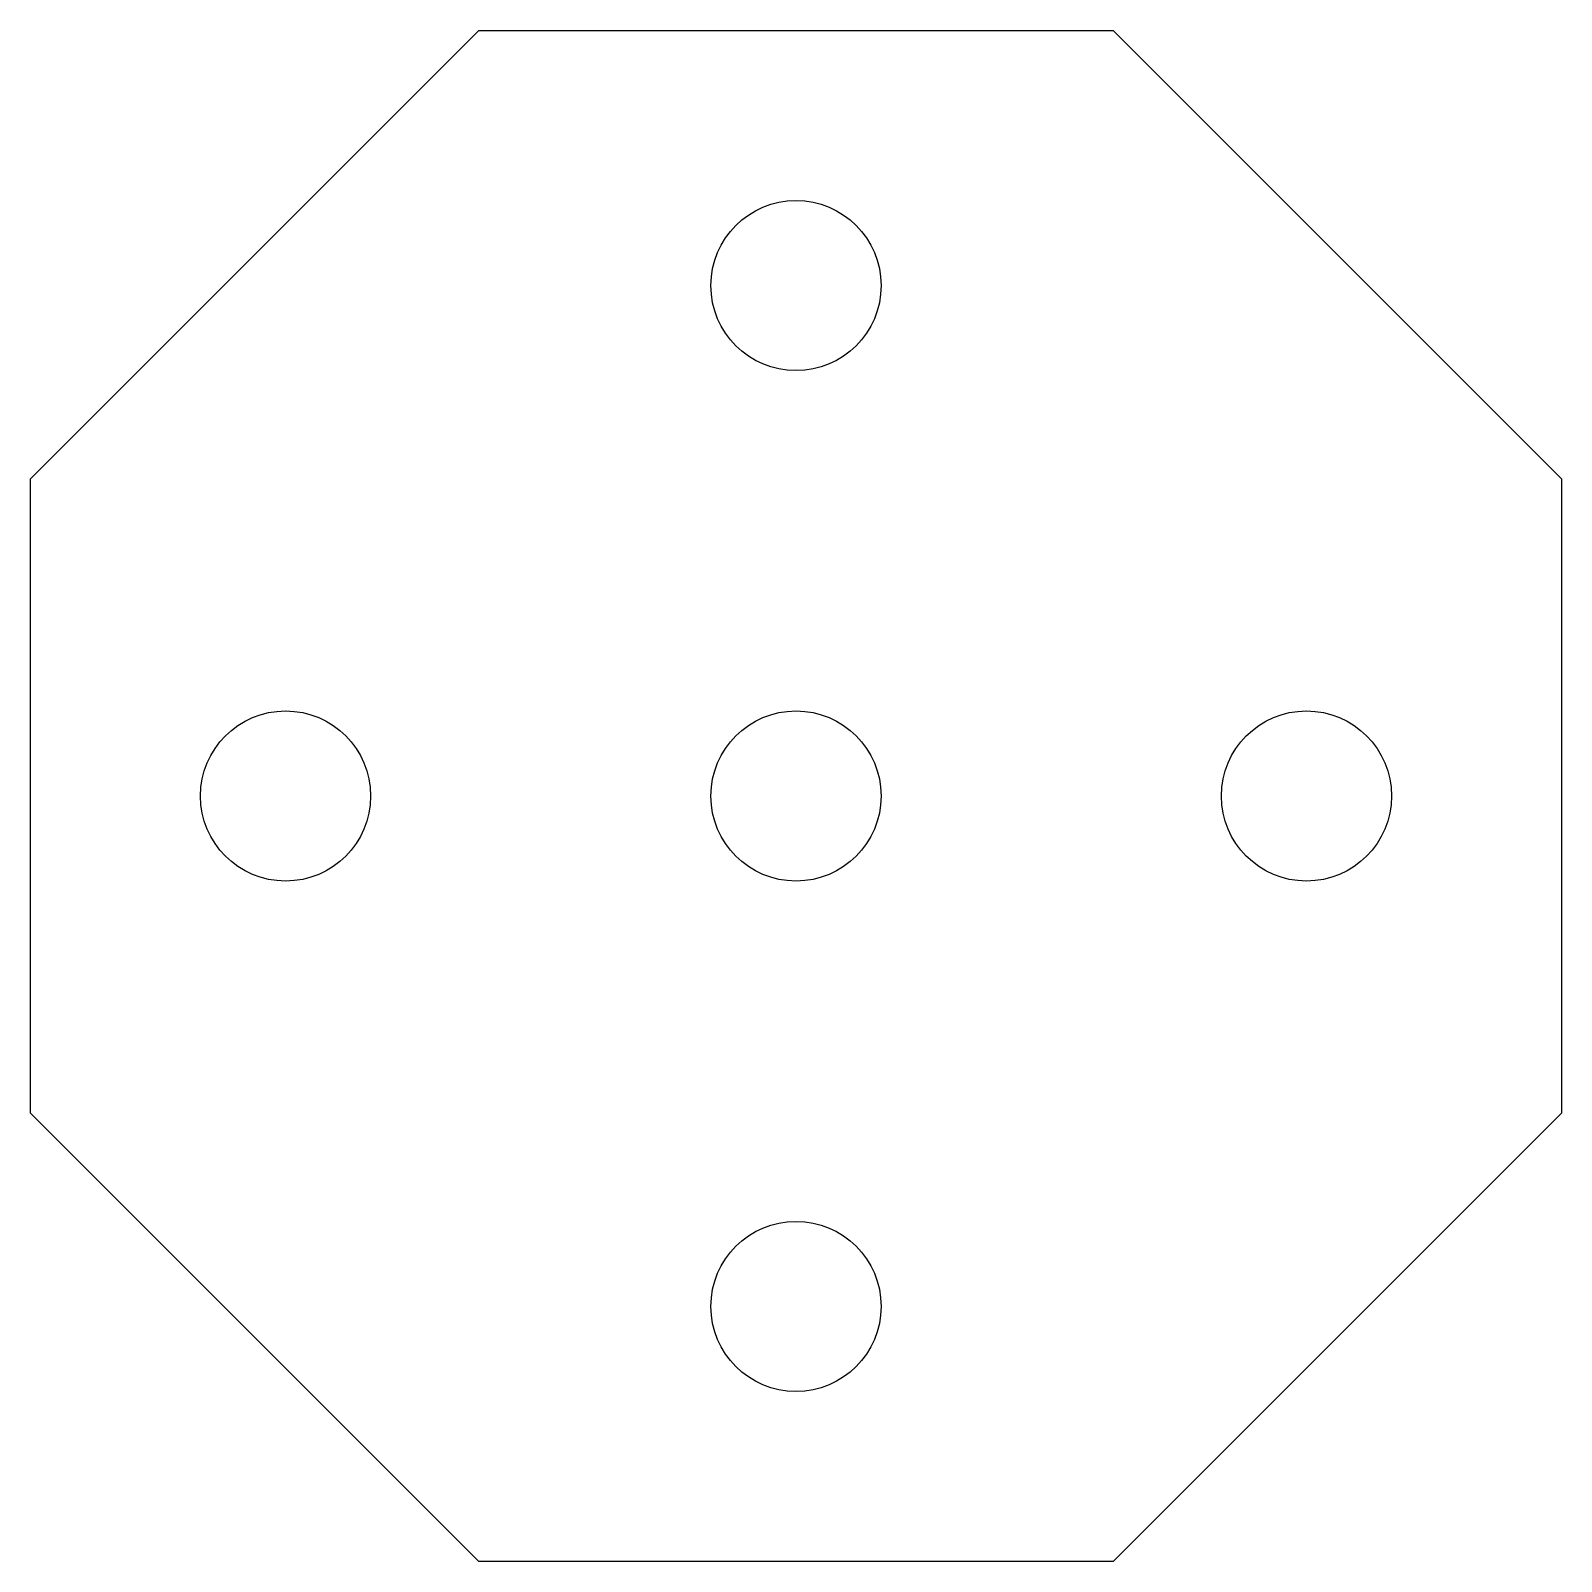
# Model space of a CAD drawing. Header units: millimetres. Extents: x 202.3 to 229.2, y 228.5 to 255.4.
import ezdxf

# ---------------------------------------------------------------- set-up
doc = ezdxf.new("R2010")
doc.units = ezdxf.units.MM
doc.layers.add('Default', color=7, linetype='Continuous')

msp = doc.modelspace()

# ---------------------------------------------------------------- linework, layer by layer
at = {"layer": 'Default', "color": 7, "linetype": 'Continuous'}
for p, q in [((202.253, 247.542), (210.158, 255.447)), ((210.158, 255.447), (221.338, 255.447)), ((221.338, 255.447), (229.243, 247.542)), ((202.253, 236.362), (202.253, 247.542)), ((229.243, 247.542), (229.243, 236.362)), ((210.158, 228.457), (202.253, 236.362)), ((229.243, 236.362), (221.338, 228.457)), ((221.338, 228.457), (210.158, 228.457))]:
    msp.add_line(p, q, dxfattribs=at)
for centre in [(215.748, 250.952), (206.748, 241.952), (215.748, 241.952), (224.748, 241.952), (215.748, 232.952)]:
    msp.add_circle(centre, 1.5, dxfattribs=at)

doc.saveas('drawing.dxf')
